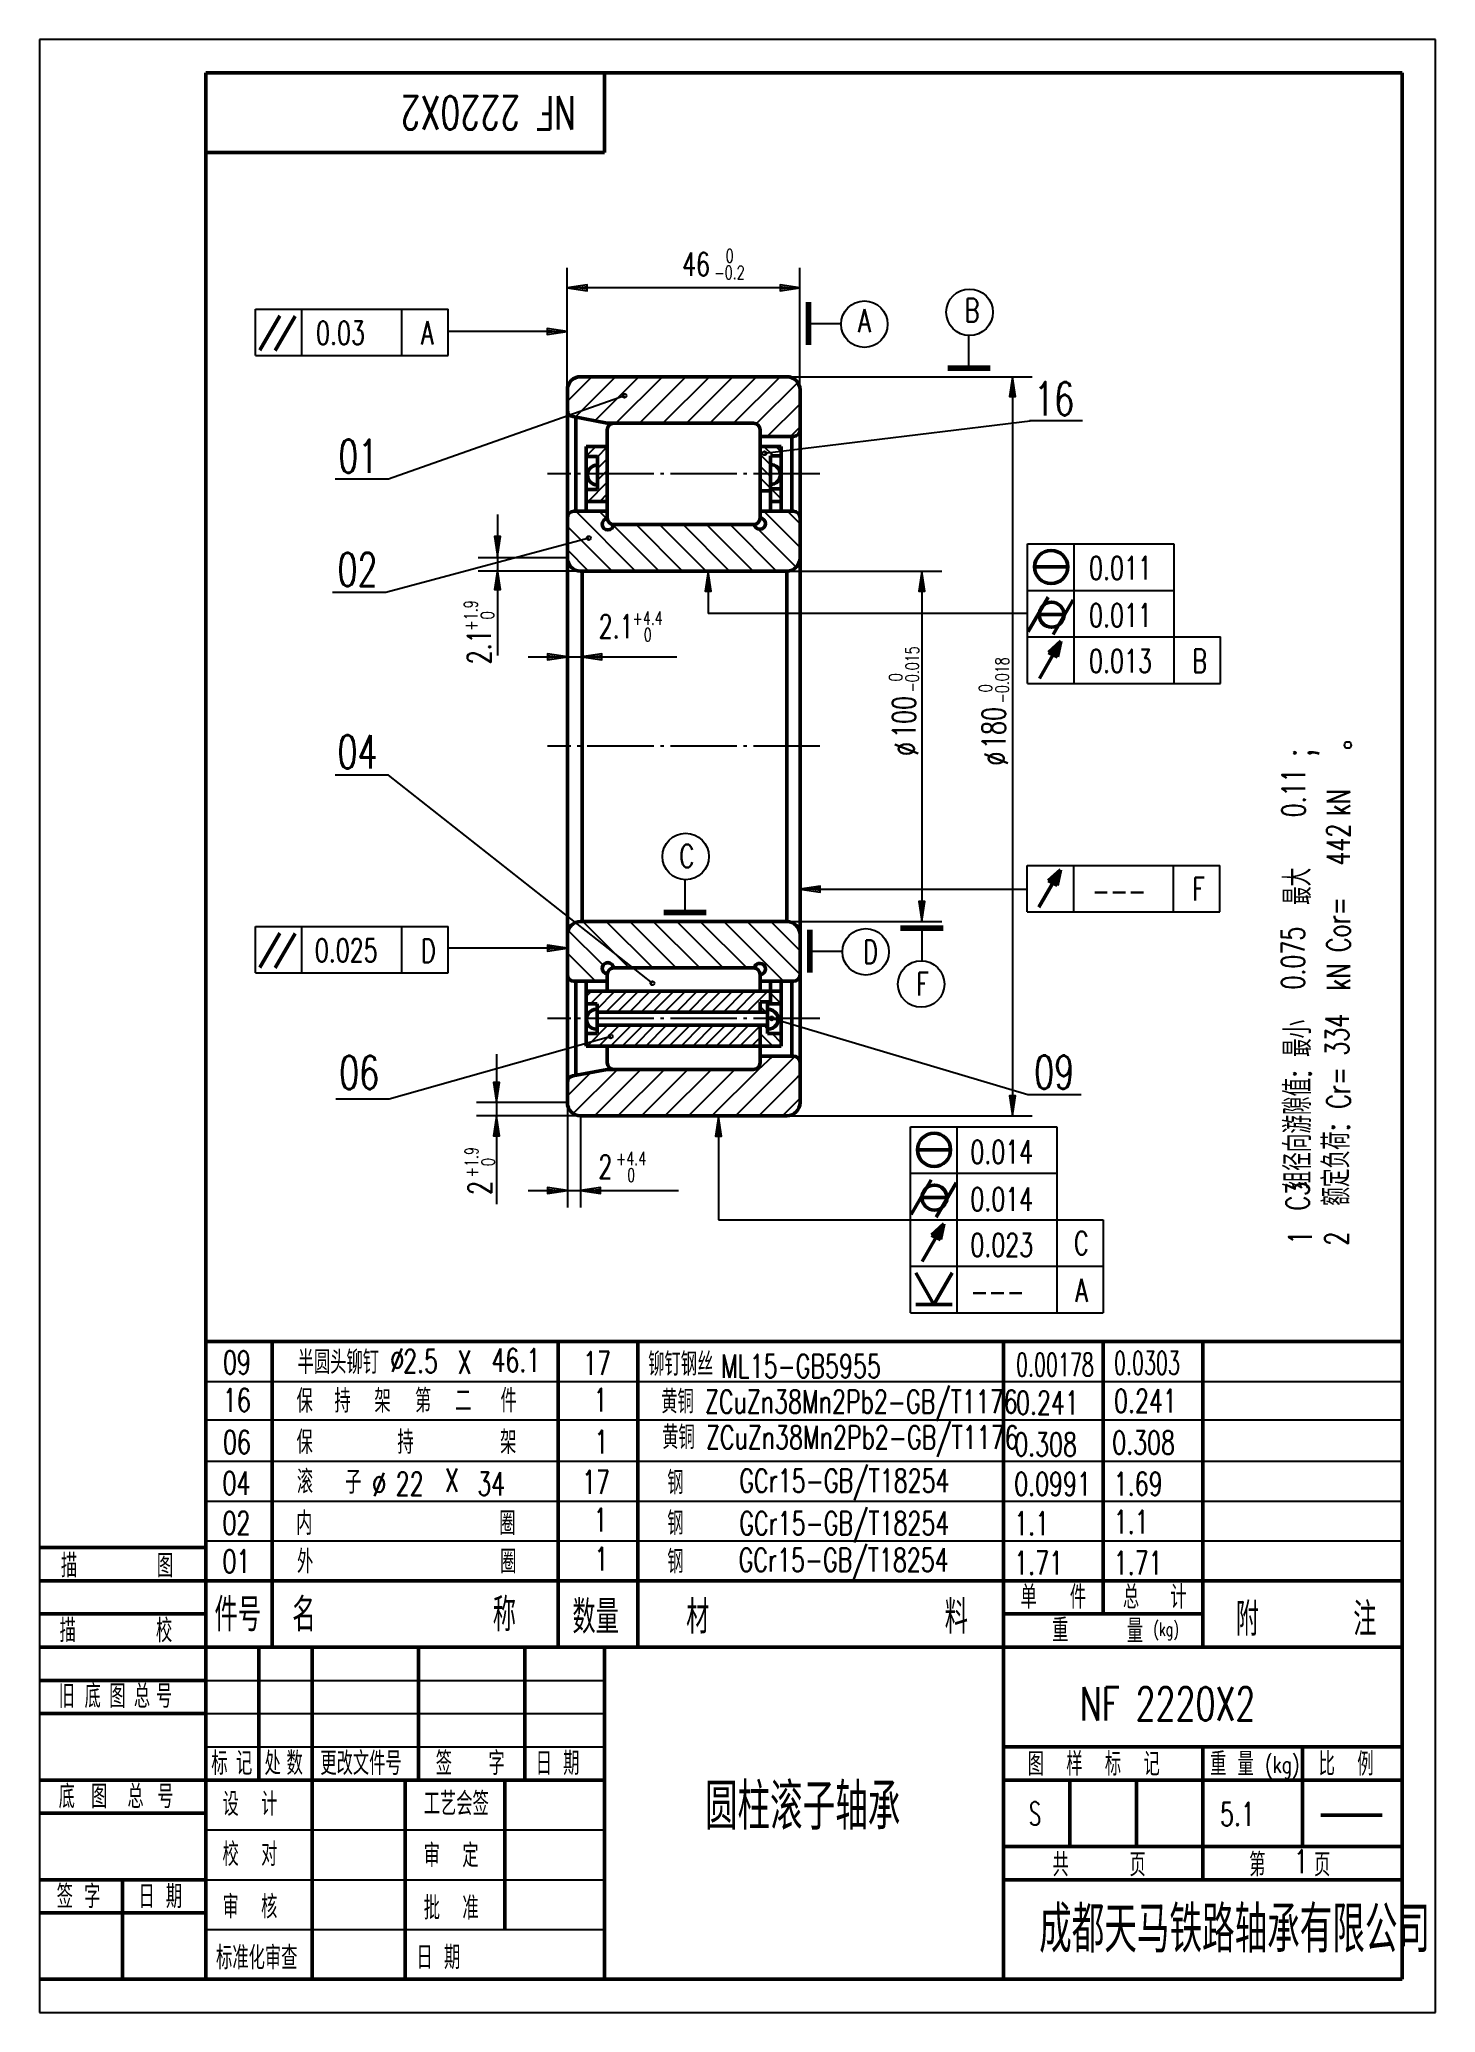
# Model space of a CAD drawing. Extents: x 0 to 210, y 0 to 297.
import ezdxf
from ezdxf.enums import TextEntityAlignment as Align

# ---------------------------------------------------------------- set-up
doc = ezdxf.new("R2010")
doc.units = 0
doc.header["$MEASUREMENT"] = 0
doc.linetypes.add('CENTER', pattern=[12.5, 10, -1, 0.5, -1])
doc.layers.get('0').update_dxf_attribs({"color": 6, "linetype": 'CONTINUOUS'})
doc.layers.get('DEFPOINTS').update_dxf_attribs({"linetype": 'CONTINUOUS'})
doc.layers.add('1', color=2, linetype='CONTINUOUS', lineweight=50)
for name, color, linetype in [('2', 6, 'CONTINUOUS'), ('3', 7, 'CENTER'), ('90', 7, 'CONTINUOUS')]:
    doc.layers.add(name, color=color, linetype=linetype)
doc.styles.add('HZ', font='simplex.shx', dxfattribs={"width": 0.7, "bigfont": 'hztxt.shx'})
doc.styles.get("Standard").update_dxf_attribs({"font": 'simplex.shx', "bigfont": 'hztxt.shx'})
doc.dimstyles.get("Standard").update_dxf_attribs({"dimtxt": 0.18, "dimasz": 0.18, "dimexe": 0.18, "dimexo": 0.0625, "dimgap": 0.09, "dimtad": 0, "dimtih": 1, "dimtoh": 1, "dimdec": 4, "dimzin": 0, "dimdsep": 46, "dimtxsty": 'Standard', "dimcen": 0.09, "dimadec": 0, "dimazin": 0, "dimtfac": 1, "dimtdec": 4, "dimtofl": 0, "dimtmove": 0, "dimatfit": 3, "dimfxl": 0, "dimtolj": 1, "dimtzin": 0, "dimarcsym": 0})

# ---------------------------------------------------------------- blocks, each defined once
blk = doc.blocks.new('BLK', base_point=(1, 0))
for points in [[(0, 0), (1, 0), (0, 0.15), (0, -0.15), (1, 0)], [(0, 0.07), (0.5, 0), (0, -0.07)]]:
    blk.add_lwpolyline(points)
blk = doc.blocks.new('*D6')
at = {"color": 0, "linetype": 'ByBlock'}
for p, q in [((112.4, 246.24), (149.35, 246.24)), ((146.35, 243.24), (146.35, 137.97)), ((112.4, 134.97), (149.35, 134.97))]:
    blk.add_line(p, q, dxfattribs=at)
at = {"layer": 'DEFPOINTS', "color": 0, "linetype": 'ByBlock'}
for p in [(112.4, 246.24), (112.4, 134.97), (146.35, 134.97)]:
    blk.add_point(p, dxfattribs=at)
at = {"color": 0, "linetype": 'ByBlock', "xscale": 3, "yscale": 3, "zscale": 3}
for p, rotation in [((146.35, 246.24), 90), ((146.35, 134.97), 270)]:
    blk.add_blockref('BLK', p, dxfattribs=dict(at, rotation=rotation))
blk = doc.blocks.new('*D5')
at = {"color": 0, "linetype": 'ByBlock'}
for p, q in [((112.4, 214.97), (135.72, 214.97)), ((132.72, 211.97), (132.72, 165.24)), ((112.4, 162.24), (135.72, 162.24))]:
    blk.add_line(p, q, dxfattribs=at)
at = {"layer": 'DEFPOINTS', "color": 0, "linetype": 'ByBlock'}
for p in [(112.4, 214.97), (112.4, 162.24), (132.72, 162.24)]:
    blk.add_point(p, dxfattribs=at)
at = {"color": 0, "linetype": 'ByBlock', "xscale": 3, "yscale": 3, "zscale": 3}
for p, rotation in [((132.72, 214.97), 90), ((132.72, 162.24), 270)]:
    blk.add_blockref('BLK', p, dxfattribs=dict(at, rotation=rotation))
blk = doc.blocks.new('*X4')
at = {"color": 0}
for p, q in [((84.78, 155.64), (79.52, 160.9)), ((88.72, 155.24), (81.72, 162.24)), ((92.25, 155.24), (85.25, 162.24)), ((95.79, 155.24), (88.79, 162.24)), ((99.32, 155.24), (92.32, 162.24)), ((102.86, 155.24), (95.86, 162.24)), ((106.39, 155.24), (99.39, 162.24)), ((111.93, 153.24), (102.93, 162.24)), ((114.43, 154.27), (106.46, 162.24)), ((114.43, 157.8), (110, 162.24)), ((83.64, 153.24), (79.43, 157.45)), ((80.04, 153.31), (79.43, 153.92))]:
    blk.add_line(p, q, dxfattribs=at)
blk = doc.blocks.new('*X3')
at = {"color": 0}
for p, q in [((80.28, 133.32), (86.94, 139.97)), ((83.48, 132.97), (90.48, 139.97)), ((87.01, 132.97), (94.01, 139.97)), ((90.55, 132.97), (97.55, 139.97)), ((94.08, 132.97), (101.08, 139.97)), ((97.62, 132.97), (104.62, 139.97)), ((101.15, 132.97), (108.15, 139.97)), ((79.43, 136), (82.94, 139.51)), ((104.69, 132.97), (111.16, 139.44)), ((108.23, 132.97), (114.03, 138.78)), ((111.76, 132.97), (114.43, 135.65))]:
    blk.add_line(p, q, dxfattribs=at)
blk = doc.blocks.new('*D2')
at = {"color": 0, "linetype": 'ByBlock'}
for p, q in [((-152.5, 134.63), (-152.5, 153.01)), ((-117.5, 134.63), (-117.5, 153.01)), ((-120.5, 150.01), (-149.5, 150.01))]:
    blk.add_line(p, q, dxfattribs=at)
at = {"layer": 'DEFPOINTS', "color": 0, "linetype": 'ByBlock'}
for p in [(-152.5, 150.01), (-152.5, 134.63), (-117.5, 134.63)]:
    blk.add_point(p, dxfattribs=at)
at = {"color": 0, "linetype": 'ByBlock', "xscale": 3, "yscale": 3, "zscale": 3, "rotation": 180}
blk.add_blockref('BLK', (-152.5, 150.01), dxfattribs=at)
at = {"color": 0, "linetype": 'ByBlock', "xscale": 3, "yscale": 3, "zscale": 3}
blk.add_blockref('BLK', (-117.5, 150.01), dxfattribs=at)
blk = doc.blocks.new('ZL', base_point=(176.19, 35.82))
at = {"layer": '2', "style": 'HZ', "width": 0.7}
blk.add_text('重 量', height=3.5, dxfattribs=at).set_placement((176.34, 35.82))

msp = doc.modelspace()

# ---------------------------------------------------------------- linework, layer by layer
msp.add_line((109.05551, 234.70353), (149.45061, 239.66526))
at = {"layer": '1'}
for p, q in [((25, 292), (25, 5)), ((205, 292), (25, 292)), ((85, 280), (85, 292)), ((205, 5), (205, 292)), ((25, 280), (85, 280)), ((115.50856, 251.0402), (115.50856, 257.4402)), ((115.80856, 251.0402), (115.80856, 257.4402)), ((33.13615, 250.21145), (36.13615, 255.4076)), ((35.44561, 250.17109), (38.44561, 255.36725)), ((143.01981, 247.66136), (136.61981, 247.66136)), ((143.01981, 247.36136), (136.61981, 247.36136)), ((85.40409, 239.23661), (80.21765, 240.22087)), ((82.2306, 235.73661), (82.2306, 225.97443)), ((111.57758, 235.73661), (111.57758, 225.97443)), ((83.93545, 234.23521), (83.93545, 229.27166)), ((109.95359, 234.31346), (109.95359, 229.34991)), ((108.40409, 229.04894), (109.97519, 229.04894)), ((109.97519, 229.04894), (109.97519, 225.97443)), ((149.63922, 217.59371), (154.63922, 217.59371)), ((149.79041, 217.59371), (149.79041, 217.59371)), ((148.72693, 207.85806), (151.72693, 213.05421)), ((152.50754, 207.44239), (155.50754, 212.63854)), ((150.43592, 210.42702), (154.17385, 210.42702)), ((150.40589, 200.79399), (153.65589, 206.42316)), ((153.65589, 206.42316), (151.77045, 204.7234)), ((153.04797, 205.40498), (152.1923, 204.56499)), ((153.07799, 205.44072), (152.82279, 204.26117)), ((153.65589, 206.42316), (153.15305, 204.06458)), ((151.77045, 204.7234), (153.15305, 204.06458)), ((150.34585, 166.40153), (153.59585, 172.03069)), ((153.59585, 172.03069), (151.7104, 170.33093)), ((151.7104, 170.33093), (153.093, 169.67211)), ((152.98792, 171.01251), (152.13225, 170.17252)), ((153.01795, 171.04825), (152.76275, 169.8687)), ((153.59585, 172.03069), (153.093, 169.67211)), ((100.31127, 165.73644), (93.91127, 165.73644)), ((100.31127, 165.43644), (93.91127, 165.43644)), ((129.51918, 163.38616), (135.91918, 163.38616)), ((33.13615, 157.2914), (36.13615, 162.48755)), ((35.44561, 157.25104), (38.44561, 162.44719)), ((115.71087, 156.55313), (115.71087, 162.95313)), ((116.01087, 156.55313), (116.01087, 162.95313)), ((129.51918, 163.08616), (135.91918, 163.08616)), ((82.2306, 145.47443), (82.2306, 155.23661)), ((109.97519, 152.1621), (109.97519, 155.23661)), ((111.57758, 145.47443), (111.57758, 155.23661)), ((83.86809, 147.34912), (83.86809, 151.8437)), ((108.40409, 152.1621), (109.97519, 152.1621)), ((109.52473, 147.34902), (109.52477, 151.8436)), ((109.52476, 150.60552), (83.86809, 150.60552)), ((109.52474, 148.60552), (83.86809, 148.60552)), ((85.40409, 141.97443), (80.21765, 140.99017)), ((132.02761, 129.86858), (137.02761, 129.86858)), ((132.1788, 129.86858), (132.1788, 129.86858)), ((131.11533, 120.13293), (134.11533, 125.32908)), ((134.89594, 119.71726), (137.89594, 124.91342)), ((132.82431, 122.70189), (136.56225, 122.70189)), ((132.79429, 113.06887), (136.04429, 118.69803)), ((136.04429, 118.69803), (134.15884, 116.99827)), ((134.15884, 116.99827), (135.54145, 116.33945)), ((135.43636, 117.67985), (134.58069, 116.83987)), ((135.46639, 117.7156), (135.21119, 116.53604)), ((136.04429, 118.69803), (135.54145, 116.33945)), ((132.79429, 113.06887), (132.79429, 113.06887)), ((134.55351, 106.56928), (131.80351, 111.33242)), ((134.55351, 106.56928), (137.30351, 111.33242)), ((131.80351, 106.56928), (137.30351, 106.56928)), ((25, 101), (205, 101)), ((35, 101), (35, 55)), ((78, 101), (78, 55)), ((90, 101), (90, 55)), ((145, 101), (145, 5)), ((160, 101), (160, 60)), ((175, 101), (175, 55)), ((0, 70), (25, 70)), ((0, 65), (25, 65)), ((25, 65), (205, 65)), ((0, 60), (25, 60)), ((145, 60), (175, 60)), ((0, 55), (25, 55)), ((25, 55), (205, 55)), ((33, 55), (33, 35)), ((41, 55), (41, 5)), ((57, 55), (57, 35)), ((73, 55), (73, 35)), ((85, 55), (85, 5)), ((0, 50), (25, 50)), ((0, 45), (25, 45)), ((145, 40), (205, 40)), ((175, 40), (175, 20)), ((190, 40), (190, 25)), ((0, 35), (25, 35)), ((25, 35), (85, 35)), ((55, 35), (55, 5)), ((70, 35), (70, 12.5)), ((145, 35), (205, 35)), ((155, 35), (155, 25)), ((165, 35), (165, 25)), ((0, 30), (25, 30)), ((192.75137, 29.70332), (201.9536, 29.70332)), ((145, 25), (205, 25)), ((0, 20), (25, 20)), ((12.5, 20), (12.5, 5)), ((145, 20), (205, 20)), ((0, 15), (25, 15)), ((0, 5), (205, 5))]:
    msp.add_line(p, q, dxfattribs=at)
at = {"layer": '1', "color": 2}
for p, q in [((79.40415, 244.23661), (79.40415, 136.97443)), ((112.40409, 246.23661), (81.40409, 246.23661)), ((114.40415, 244.23661), (114.40415, 136.97443)), ((80.65749, 225.97443), (80.65749, 240.1374)), ((85.40409, 239.23661), (107.40409, 239.23661)), ((85.40409, 238.23661), (85.40409, 224.97443)), ((108.40409, 224.97443), (108.40409, 238.23661)), ((82.2306, 235.73661), (85.40409, 235.73661)), ((113.40409, 237.23661), (108.40409, 237.23661)), ((108.40409, 235.73661), (111.57758, 235.73661)), ((113.15069, 237.23661), (113.15069, 225.97443)), ((82.28441, 234.23521), (83.93545, 234.23521)), ((109.95359, 234.31346), (111.57758, 234.31346)), ((82.28441, 229.27166), (83.93545, 229.27166)), ((109.95359, 229.34991), (111.57758, 229.34991)), ((80.40409, 225.97443), (85.40409, 225.97443)), ((82.2306, 227.47443), (85.40409, 227.47443)), ((113.40409, 225.97443), (108.40409, 225.97443)), ((109.97519, 227.47443), (111.57758, 227.47443)), ((86.40409, 223.97443), (107.40409, 223.97443)), ((112.40409, 216.97443), (81.40409, 216.97443)), ((81.64494, 216.97443), (81.64494, 164.23661)), ((112.40415, 216.97443), (112.40415, 164.23661)), ((112.40409, 164.23661), (81.40409, 164.23661)), ((80.40409, 155.23661), (85.40409, 155.23661)), ((80.65749, 155.23661), (80.65749, 141.07364)), ((85.40409, 153.73661), (85.40409, 156.34685)), ((86.40409, 157.23661), (107.40409, 157.23661)), ((108.40409, 156.23661), (108.40409, 153.73661)), ((113.40409, 155.23661), (108.40409, 155.23661)), ((113.15069, 143.97443), (113.15069, 155.23661)), ((82.2306, 153.73661), (111.57758, 153.73661)), ((82.2306, 151.8437), (83.86809, 151.8437)), ((108.40409, 152.1621), (108.40409, 150.60552)), ((111.57758, 151.84358), (109.52477, 151.8436)), ((108.40409, 148.60552), (108.40409, 142.97443)), ((82.2306, 147.34912), (83.86809, 147.34912)), ((111.57758, 147.349), (109.52473, 147.34902)), ((82.2306, 145.47443), (111.57758, 145.47443)), ((85.40409, 142.97443), (85.40409, 145.47443)), ((113.40409, 143.97443), (108.40409, 143.97443)), ((85.40409, 141.97443), (107.40409, 141.97443)), ((112.40409, 134.97443), (81.40409, 134.97443))]:
    msp.add_line(p, q, dxfattribs=at)
at = {"layer": '1'}
for centre, radius in [((152.17729, 217.59371), 2.5), ((152.24484, 210.40021), 1.87837), ((134.56568, 129.86858), 2.5), ((134.63323, 122.67509), 1.87837)]:
    msp.add_circle(centre, radius, dxfattribs=at)
at = {"layer": '1', "color": 2}
for centre, radius, start, end in [((81.40409, 244.23661), 2, 90, 180), ((112.40409, 244.23661), 2, 0, 90), ((86.40409, 238.23661), 1, 90, 180), ((107.40409, 238.23661), 1, 0, 90), ((113.40409, 238.23661), 1, 270, 360), ((80.40409, 224.97443), 1, 90, 180), ((113.40409, 224.97443), 1, 0, 90), ((86.40409, 224.97443), 1, 180, 270), ((107.40409, 224.97443), 1, 270, 0), ((81.40409, 218.97443), 2, 180, 270), ((112.40409, 218.97443), 2, 270, 0), ((81.40409, 162.23661), 2, 90, 180), ((112.40409, 162.23661), 2, 0, 90), ((80.40409, 156.23661), 1, 180, 270), ((86.40409, 156.23661), 1, 90, 180), ((107.40409, 156.23661), 1, 0, 90), ((113.40409, 156.23661), 1, 270, 0), ((86.40409, 142.97443), 1, 180, 270), ((107.40409, 142.97443), 1, 270, 0), ((113.40409, 142.97443), 1, 360, 90), ((81.40409, 136.97443), 2, 180, 270), ((112.40409, 136.97443), 2, 270, 0)]:
    msp.add_arc(centre, radius, start, end, dxfattribs=at)
at = {"layer": '1'}
for centre, radius, start, end in [((80.40409, 241.20333), 1, 180, 259.2544537), ((83.93545, 231.43626), 1.5, 90, 270), ((109.95359, 231.51451), 1.5, 270, 90), ((85.50106, 224.02178), 0.84797, 96.1570829, 356.9060508), ((108.35832, 224.12769), 0.84797, 186.1570829, 86.9060508), ((85.50106, 157.18926), 0.84797, 3.0939492, 263.8429171), ((108.35832, 157.08335), 0.84797, 273.0939492, 173.8429171), ((83.7861, 149.51451), 1.5, 86.8666518, 273.1333482), ((109.60674, 149.5144), 1.5, 266.8661957, 93.1328922), ((80.40409, 140.0077), 1, 100.7455463, 180)]:
    msp.add_arc(centre, radius, start, end, dxfattribs=at)
at = {"layer": '2'}
for p, q in [((0, 297), (0, 0)), ((210, 297), (0, 297)), ((210, 0), (210, 297)), ((32.48829, 249.42047), (32.48829, 256.42047)), ((32.48829, 256.42047), (61.48829, 256.42047)), ((39.48829, 249.42047), (39.48829, 256.42047)), ((54.48829, 249.42047), (54.48829, 256.42047)), ((61.48829, 249.42047), (61.48829, 256.42047)), ((76.47241, 253.04849), (61.48829, 253.04849)), ((115.50856, 254.2402), (120.50856, 254.2402)), ((139.81981, 247.36136), (139.81981, 252.36136)), ((32.48829, 249.42047), (61.48829, 249.42047)), ((79.40409, 242.53121), (83.10949, 246.23661)), ((80.56362, 240.15521), (86.64502, 246.23661)), ((83.53522, 239.59128), (90.18056, 246.23661)), ((86.71609, 239.23661), (93.71609, 246.23661)), ((90.25162, 239.23661), (97.25162, 246.23661)), ((93.78716, 239.23661), (100.78716, 246.23661)), ((97.32269, 239.23661), (104.32269, 246.23661)), ((100.85822, 239.23661), (107.85822, 246.23661)), ((104.39376, 239.23661), (111.39376, 246.23661)), ((107.92929, 239.23661), (114.05631, 245.36363)), ((87.9841, 243.37972), (52.48122, 230.79781)), ((109.46483, 237.23661), (114.40409, 242.17588)), ((112.95437, 237.23661), (114.40415, 238.68638)), ((148.91695, 239.66526), (156.91695, 239.66526)), ((82.2306, 234.25856), (83.70865, 235.73661)), ((83.93545, 234.19565), (85.40409, 235.66428)), ((110.4011, 234.31346), (108.97795, 235.73661)), ((111.57758, 234.90474), (110.74571, 235.73661)), ((83.93545, 232.42788), (85.40409, 233.89652)), ((83.93545, 230.66011), (85.40409, 232.12875)), ((109.95359, 232.9932), (108.40409, 234.5427)), ((109.95359, 231.22543), (108.40409, 232.77493)), ((52.48122, 230.79781), (44.48122, 230.79781)), ((82.2306, 228.95526), (82.54701, 229.27166)), ((82.51754, 227.47443), (85.40409, 230.36098)), ((111.57758, 227.83367), (108.40409, 231.00716)), ((89.67671, 216.97443), (80.67671, 225.97443)), ((85.33362, 224.85306), (84.21225, 225.97443)), ((84.2853, 227.47443), (85.40409, 228.59322)), ((114.40409, 220.53132), (108.96098, 225.97443)), ((114.40409, 224.06685), (112.49652, 225.97443)), ((86.14118, 216.97443), (79.40409, 223.71151)), ((93.21225, 216.97443), (86.33234, 223.85433)), ((96.74778, 216.97443), (89.74778, 223.97443)), ((100.28331, 216.97443), (93.28331, 223.97443)), ((103.81885, 216.97443), (96.81885, 223.97443)), ((107.35438, 216.97443), (100.35438, 223.97443)), ((110.88992, 216.97443), (103.88992, 223.97443)), ((113.82894, 217.57093), (107.56108, 223.83879)), ((82.62489, 221.95449), (52.09091, 213.75122)), ((82.60564, 216.97443), (79.40409, 220.17598)), ((148.6345, 221.06124), (170.6345, 221.06124)), ((148.6345, 200.06124), (148.6345, 221.06124)), ((155.6345, 200.06124), (155.6345, 221.06124)), ((170.6345, 221.06124), (170.6345, 200.06124)), ((100.60901, 214.16478), (100.60901, 210.60574)), ((148.6345, 214.06124), (170.6345, 214.06124)), ((52.09091, 213.75122), (44.09091, 213.75122)), ((148.6345, 210.60574), (100.60901, 210.60574)), ((148.6345, 207.06124), (177.6345, 207.06124)), ((177.6345, 200.06124), (177.6345, 207.06124)), ((148.6345, 200.06124), (177.6345, 200.06124)), ((52.48122, 186.26069), (44.48122, 186.26069)), ((92.20241, 154.94638), (52.48122, 186.26069)), ((148.57446, 165.66877), (148.57446, 172.66877)), ((148.57446, 172.66877), (177.57446, 172.66877)), ((155.57446, 165.66877), (155.57446, 172.66877)), ((170.57446, 165.66877), (170.57446, 172.66877)), ((177.57446, 165.66877), (177.57446, 172.66877)), ((97.11127, 165.43644), (97.11127, 170.43644)), ((117.43638, 169.11807), (148.57446, 169.11807)), ((32.48829, 163.50042), (61.48829, 163.50042)), ((32.48829, 156.50042), (32.48829, 163.50042)), ((39.48829, 156.50042), (39.48829, 163.50042)), ((54.48829, 156.50042), (54.48829, 163.50042)), ((61.48829, 156.50042), (61.48829, 163.50042)), ((132.71918, 163.38616), (132.71918, 158.38616)), ((148.57446, 165.66877), (177.57446, 165.66877)), ((76.54747, 160.23567), (61.48829, 160.23567)), ((115.71087, 159.75313), (120.71087, 159.75313)), ((32.48829, 156.50042), (61.48829, 156.50042)), ((82.2306, 152.94128), (83.02593, 153.73661)), ((82.90079, 151.8437), (84.7937, 153.73661)), ((83.86809, 151.04324), (86.56146, 153.73661)), ((85.19814, 150.60552), (88.32923, 153.73661)), ((86.96591, 150.60552), (90.097, 153.73661)), ((88.73367, 150.60552), (91.86477, 153.73661)), ((90.50144, 150.60552), (93.63253, 153.73661)), ((92.26921, 150.60552), (95.4003, 153.73661)), ((94.03697, 150.60552), (97.16807, 153.73661)), ((95.80474, 150.60552), (98.93583, 153.73661)), ((97.57251, 150.60552), (100.7036, 153.73661)), ((99.34028, 150.60552), (102.47137, 153.73661)), ((101.10804, 150.60552), (104.23913, 153.73661)), ((102.87581, 150.60552), (106.0069, 153.73661)), ((104.64358, 150.60552), (107.77467, 153.73661)), ((106.41134, 150.60552), (109.54244, 153.73661)), ((109.78591, 151.8436), (109.46741, 152.1621)), ((111.57758, 151.81969), (109.97519, 153.42209)), ((82.37035, 145.47443), (85.50144, 148.60552)), ((84.13812, 145.47443), (87.26921, 148.60552)), ((85.90588, 145.47443), (89.03697, 148.60552)), ((87.67365, 145.47443), (90.80474, 148.60552)), ((89.44142, 145.47443), (92.57251, 148.60552)), ((91.20918, 145.47443), (94.34028, 148.60552)), ((92.97695, 145.47443), (96.10804, 148.60552)), ((94.74472, 145.47443), (97.87581, 148.60552)), ((96.51248, 145.47443), (99.64358, 148.60552)), ((98.28025, 145.47443), (101.41134, 148.60552)), ((100.04802, 145.47443), (103.17911, 148.60552)), ((101.81579, 145.47443), (104.94688, 148.60552)), ((103.58355, 145.47443), (106.71464, 148.60552)), ((105.35132, 145.47443), (108.40409, 148.5272)), ((109.25622, 150.60552), (108.40409, 151.45765)), ((109.52474, 148.0337), (108.95292, 148.60552)), ((110.45079, 149.60021), (110.11551, 149.70498)), ((110.45079, 149.60021), (148.67676, 138.18533)), ((85.92748, 146.92476), (52.60131, 137.50453)), ((82.2306, 147.10245), (82.47728, 147.34912)), ((107.11909, 145.47443), (108.40409, 146.75943)), ((110.31625, 145.47443), (108.40409, 147.38658)), ((111.57758, 145.98086), (110.20943, 147.34902)), ((108.15462, 141.97443), (110.29916, 143.97443)), ((111.15995, 141.44422), (113.6597, 143.94121)), ((114.02738, 140.77611), (114.40415, 141.16166)), ((52.60131, 137.50453), (44.60131, 137.50453)), ((148.67676, 138.18533), (156.67676, 138.18533)), ((102.15523, 135.00369), (102.15523, 119.33611)), ((102.15523, 135.00369), (102.15523, 135.00369)), ((131.0229, 133.33611), (153.0229, 133.33611)), ((131.0229, 105.33611), (131.0229, 133.33611)), ((138.0229, 105.33611), (138.0229, 133.33611)), ((153.0229, 133.33611), (153.0229, 105.33611)), ((131.0229, 126.33611), (153.0229, 126.33611)), ((102.15523, 119.33611), (160.0229, 119.33611)), ((160.0229, 119.33611), (160.0229, 105.33611)), ((131.0229, 112.33611), (160.0229, 112.33611)), ((131.0229, 105.33611), (160.0229, 105.33611)), ((25, 95), (205, 95)), ((25.07632, 89.2122), (205.07632, 89.2122)), ((25, 83), (205, 83)), ((25, 77), (205, 77)), ((25, 71), (205, 71)), ((25, 50), (85, 50)), ((25, 45), (85, 45)), ((25, 40), (85, 40)), ((25, 27.5), (85, 27.5)), ((25, 20), (85, 20)), ((25, 12.5), (85, 12.5)), ((0, 0), (210, 0))]:
    msp.add_line(p, q, dxfattribs=at)
at = {"layer": '2', "linetype": 'ByBlock'}
for p, q in [((68.87409, 225.47528), (68.87409, 204.27904)), ((79.40415, 218.97443), (65.97681, 218.97443)), ((81.64494, 216.97443), (65.97681, 216.97443)), ((73.52774, 204.06894), (95.85027, 204.06894)), ((68.73809, 144.27928), (68.73809, 121.68903)), ((79.40415, 136.97443), (65.73809, 136.97443)), ((79.40415, 136.97443), (79.40415, 121.18861)), ((81.40409, 134.97443), (65.73809, 134.97443)), ((81.40409, 134.97443), (81.40409, 121.18861)), ((73.52774, 123.72213), (96.1355, 123.72213))]:
    msp.add_line(p, q, dxfattribs=at)
at = {"layer": '2'}
for centre, radius in [((139.90988, 255.93577), 3.5), ((124.08297, 254.15013), 3.5), ((87.9841, 243.37972), 0.3), ((109.05551, 234.70353), 0.3), ((82.62489, 221.95449), 0.3), ((196.81665, 190.79758), 0.5), ((97.20134, 174.01084), 3.5), ((124.28528, 159.66306), 3.5), ((132.62911, 154.81175), 3.5), ((92.20241, 154.94638), 0.3), ((110.15277, 149.63466), 0.3), ((85.92748, 146.92476), 0.3)]:
    msp.add_circle(centre, radius, dxfattribs=at)
at = {"layer": '3'}
for p, q in [((117.40409, 231.60552), (76.40409, 231.60552)), ((117.40415, 190.60552), (76.40415, 190.60552)), ((117.40409, 149.60552), (76.40409, 149.60552))]:
    msp.add_line(p, q, dxfattribs=at)

# ---------------------------------------------------------------- block references
at = {"layer": '2', "xscale": 3, "yscale": 3, "zscale": 3}
for p in [(79.35438, 253.04849), (79.39735, 160.23567)]:
    msp.add_blockref('BLK', p, dxfattribs=at)
at = {"layer": '2', "linetype": 'ByBlock', "xscale": 3, "yscale": 3, "zscale": 3}
for p, rotation in [((68.87409, 219.18889), 270), ((68.87409, 217.18889), 90), ((81.60564, 204.06894), 180), ((68.73809, 136.97443), 270), ((68.73809, 134.97443), 90), ((81.40409, 123.72213), 180)]:
    msp.add_blockref('BLK', p, dxfattribs=dict(at, rotation=rotation))
at = {"layer": '2', "xscale": 3, "yscale": 3, "zscale": 3}
for p, rotation in [((100.60901, 216.93244), 90), ((114.43487, 169.11807), 180), ((102.15523, 134.89646), 90)]:
    msp.add_blockref('BLK', p, dxfattribs=dict(at, rotation=rotation))
at = {"layer": '2', "linetype": 'ByBlock', "xscale": 3, "yscale": 3, "zscale": 3}
for p in [(79.40409, 204.06894), (79.40415, 123.72213)]:
    msp.add_blockref('BLK', p, dxfattribs=at)
at = {"layer": '2'}
for name, p in [('*X4', (0, 2)), ('*X3', (0, 2)), ('ZL', (175.93817, 35.65471))]:
    msp.add_blockref(name, p, dxfattribs=at)

# ---------------------------------------------------------------- texts
at = {"layer": '2', "style": 'HZ', "width": 0.7}
msp.add_text('A', height=3.5, dxfattribs=at).set_placement((124.10246, 252.92339), align=Align.CENTER)
at = {"layer": '2', "style": 'HZ'}
for s, height, width, p in [('B', 3.5, 0.7, (139.18931, 254.4923)), ('A', 3.5, 0.7, (57.40786, 251.10044)), ('16', 5, 0.7, (149.65253, 240.41588)), ('01', 5, 0.7, (44.96031, 231.78077)), ('02', 5, 0.7, (44.84021, 214.71631)), ('B', 3.5, 0.7, (173.43398, 201.70547)), ('04', 5, 0.7, (44.84021, 187.26153)), ('C', 3.5, 0.7, (96.2706, 172.33504)), ('F', 3.5, 0.7, (173.41897, 167.36662)), ('D', 3.5, 0.7, (57.40786, 158.07316)), ('D', 3.5, 0.7, (123.92232, 157.91231)), ('F', 3.5, 0.7, (131.90854, 153.07399)), ('06', 5, 0.7, (45.09542, 138.98957)), ('09', 5, 0.7, (149.65253, 139.06106)), ('C', 3.5, 0.7, (155.61221, 114.07554)), ('A', 3.5, 0.7, (155.82237, 106.96247)), ('09', 3.5, 0.7, (27.59167, 96.11581)), ('半圆头铆钉', 3.5, 0.7, (38.8247, 96.13157)), ('%%c', 3.5, 0.7, (52.75679, 96.43474)), ('X', 3.5, 0.7, (62.91703, 96.16626)), ('铆钉钢丝', 3.5, 0.7, (91.56555, 95.84521)), ('ML15-GB5955', 3.5, 0.7, (102.52768, 95.55343)), ('16', 3.5, 0.7, (27.59167, 90.4325)), ('保', 3.5, 0.7, (38.67037, 90.3074)), ('持', 3.5, 0.7, (44.35984, 90.3074)), ('架', 3.5, 0.7, (50.37956, 90.3074)), ('第', 3.5, 0.7, (56.48936, 90.34314)), ('二', 3.5, 0.7, (62.5241, 90.34314)), ('件', 3.5, 0.7, (69.35447, 90.34314)), ('1', 3.5, 0.7, (83.34356, 90.45203)), ('06', 3.5, 0.7, (27.59167, 84.1058)), ('保', 3.5, 0.7, (38.67037, 84.0952)), ('持', 3.5, 0.7, (53.83228, 84.0952)), ('架', 3.5, 0.7, (69.29442, 84.0952)), ('1', 3.5, 0.7, (83.48356, 84.16029)), ('04', 3.5, 0.7, (27.53162, 77.93995)), ('滚', 3.5, 0.7, (38.7154, 78.13654)), ('子', 3.5, 0.7, (45.96881, 78.09486)), ('%%c', 3.5, 0.7, (50.04826, 77.72961)), ('X', 3.5, 0.7, (61.01872, 78.37293)), ('钢', 3.5, 0.7, (94.43917, 78.01144)), ('02', 3.5, 0.7, (27.53162, 71.93495)), ('内', 3.5, 0.7, (38.59531, 71.8992)), ('圈', 3.5, 0.7, (69.15931, 71.8992)), ('1', 3.5, 0.7, (83.34356, 72.4157)), ('钢', 3.5, 0.7, (94.43917, 71.8992)), ('描', 3.5, 0.7, (3.22753, 65.50101)), ('图', 3.5, 0.7, (17.66888, 65.50101)), ('01', 3.5, 0.7, (27.53162, 66.16228)), ('外', 3.5, 0.7, (38.74543, 66.12653)), ('圈', 3.5, 0.7, (69.27941, 66.12653)), ('1', 3.5, 0.7, (83.48356, 66.54341)), ('钢', 3.5, 0.7, (94.43917, 66.12653)), ('件号', 5, 0.7, (26.33068, 57.38711)), ('名', 5, 0.7, (38.02486, 57.38711)), ('称', 5, 0.7, (68.18355, 57.38711)), ('数量', 5, 0.7, (80.16295, 57.04754)), ('材', 5, 0.7, (97.27639, 57.04754)), ('料', 5, 0.7, (136.17194, 57.04754)), ('单', 3.5, 0.7, (147.5809, 60.7828)), ('件', 3.5, 0.7, (154.99672, 60.7828)), ('总', 3.5, 0.7, (162.983, 60.7828)), ('计', 3.5, 0.7, (170.1136, 60.7828)), ('描', 3.5, 0.7, (3.03238, 55.74288)), ('校', 3.5, 0.7, (17.51876, 55.74288)), ('重', 3.5, 0.7, (152.32463, 55.7965)), ('量', 3.5, 0.7, (163.55344, 55.68926)), ('附', 5, 0.7, (179.94632, 56.70797)), ('注', 5, 0.7, (197.63021, 56.70797)), ('(kg)', 2, 0.7, (167.54658, 56.70797)), ('旧', 3.5, 0.7, (2.88226, 45.85964)), ('底', 3.5, 0.7, (6.78533, 45.85964)), ('图', 3.5, 0.7, (10.49324, 45.85964)), ('总', 3.5, 0.7, (14.20115, 45.85964)), ('号', 3.5, 0.7, (17.51876, 45.85964)), ('标', 3.5, 0.7, (25.8503, 35.76194)), ('记', 3.5, 0.7, (29.55821, 35.76194)), ('处', 3.5, 0.7, (33.85158, 35.76194)), ('数', 3.5, 0.7, (37.16919, 35.76194)), ('更改文件号', 3.5, 0.7, (42.24318, 35.76194)), ('签   字', 3.5, 0.7, (59.61182, 35.76194)), ('日 期', 3.5, 0.7, (74.63862, 35.76194)), ('图  样  标  记', 3.5, 0.7, (148.64674, 35.65471)), ('比  例', 3.5, 0.7, (192.42112, 35.65471)), ('底', 3.5, 0.7, (2.88226, 30.75777)), ('图', 3.5, 0.7, (7.7611, 30.75777)), ('总', 3.5, 0.7, (13.22539, 30.75777)), ('号', 3.5, 0.7, (17.71391, 30.75777)), ('设  计', 3.5, 0.7, (27.53162, 29.61396)), ('工艺会签', 3.5, 0.7, (57.79539, 29.68545)), ('圆柱滚子轴承', 7, 0.7, (100.09861, 27.50506)), ('S', 3.5, 0.6, (148.84189, 28.20207)), ('校  对', 3.5, 0.7, (27.53162, 22.05409)), ('审  定', 3.5, 0.7, (57.79539, 21.87537)), ('共     页', 3.5, 0.7, (152.38467, 20.49923)), ('第    页', 3.5, 0.7, (181.97291, 20.49923)), ('1', 3.5, 0.7, (188.71554, 21.00126)), ('签 字', 3.5, 0.7, (2.58203, 15.70952)), ('日 期', 3.5, 0.7, (14.87668, 15.70952)), ('审  核', 3.5, 0.7, (27.53162, 14.15465)), ('批  准', 3.5, 0.7, (57.79539, 13.97593)), ('标准化审查', 3.5, 0.7, (26.55586, 6.48755)), ('日 期', 3.5, 0.7, (56.71454, 6.54117))]:
    msp.add_text(s, height=height, dxfattribs=dict(at, width=width)).set_placement(p)
at = {"layer": '2', "style": 'HZ', "width": 0.7}
for s, height, p in [('%%C', 3.5, (132.15995, 189.15099)), ('%%C', 3.5, (145.66498, 187.70581)), ('  组径向游隙值: 最小        最大        ;', 4, (191.28689, 120.06307)), ('Cr=      kN Cor=      kN', 3.5, (197.16192, 136.03766)), ('额定负荷:', 4, (197.07185, 121.45408)), ('1', 3.5, (191.39505, 115.61961)), ('2', 3.5, (196.86481, 115.44782))]:
    msp.add_text(s, height=height, rotation=90, dxfattribs=at).set_placement(p)
at = {"layer": '2', "style": 'HZ', "width": 0.761019}
msp.add_text('(kg)', height=2.5, dxfattribs=at).set_placement((184.3748, 36.08364), (189.53885, 36.08364), align=Align.FIT)
at = {"layer": '90', "style": 'HZ', "width": 0.7}
for s, height, rotation, p in [('NF 2220X2', 5, 180, (80.70073, 288.44601)), ('+1.9', 2, 90, (65.87187, 208.01477)), ('0', 2, 90, (68.37187, 209.71477)), ('2.1', 3.5, 90, (67.87187, 202.93144)), ('-0.015', 2, 90, (132.29262, 198.69003)), ('-0.018', 2, 90, (145.80097, 197.0384)), ('0', 2, 90, (129.79262, 200.39003)), ('0', 2, 90, (143.30097, 198.7384)), ('100', 3.5, 90, (131.79262, 191.8567)), ('180', 3.5, 90, (145.30097, 190.20506)), ('0.11', 3.5, 90, (190.40353, 179.92132)), ('442', 3.5, 90, (197.12747, 172.64718)), ('0.075', 3.5, 90, (190.31696, 153.99511)), ('334', 3.5, 90, (196.94099, 144.02206)), ('+1.9', 2, 90, (65.9739, 125.7177)), ('0', 2, 90, (68.4739, 127.4177)), ('2', 3.5, 90, (67.9739, 123.08437)), ('C3', 3.5, 90, (191.01717, 120.72813))]:
    msp.add_text(s, height=height, rotation=rotation, dxfattribs=at).set_placement(p)
at = {"layer": '90', "style": 'HZ'}
for s, height, width, p in [('46', 3.5, 0.7, (96.66906, 261.41864)), ('0', 2, 0.7, (103.21906, 263.41864)), ('-0.2', 2, 0.7, (101.51906, 260.91864)), ('0.03', 3.5, 0.7, (41.60083, 251.08369)), ('0.011', 3.5, 0.7, (157.88909, 215.6908)), ('+4.4', 2, 0.7, (89.19577, 208.90283)), ('0.011', 3.5, 0.7, (157.88909, 208.57773)), ('2.1', 3.5, 0.7, (84.11243, 206.90283)), ('0', 2, 0.7, (90.89577, 206.40283)), ('0.013', 3.5, 0.7, (157.88909, 201.688)), ('---', 3.5, 0.7, (158.30934, 167.11859)), ('0.025', 3.5, 0.7, (41.42501, 158.1394)), ('0.014', 3.5, 0.7, (140.0228, 127.7931)), ('2', 3.5, 0.7, (84.0653, 125.56598)), ('+4.4', 2, 0.7, (86.69863, 127.56598)), ('0', 2, 0.7, (88.39863, 125.06598)), ('0.014', 3.5, 0.7, (140.0228, 120.68003)), ('0.023', 3.5, 0.7, (140.0228, 113.79031)), ('---', 3.5, 0.7, (140.0228, 106.79031)), ('2.5', 3.5, 0.7, (54.70968, 96.30217)), ('46.1', 3.5, 0.7, (67.99184, 96.44589)), ('0.00178', 3.5, 0.6, (146.89763, 95.77154)), ('0.0303', 3.5, 0.6, (161.64195, 96.04425)), ('黄铜 ZCuZn38Mn2Pb2-GB/T1176', 3.5, 0.7, (93.52487, 90.1979)), ('0.241', 3.5, 0.7, (146.89763, 90.04472)), ('0.241', 3.5, 0.7, (161.64195, 90.31743)), ('黄铜 ZCuZn38Mn2Pb2-GB/T1176', 3.5, 0.7, (93.67008, 84.83152)), ('0.308', 3.5, 0.7, (146.62458, 83.77248)), ('0.308', 3.5, 0.7, (161.36891, 84.04519)), ('22', 3.5, 0.7, (53.57776, 77.83982)), ('34', 3.5, 0.7, (65.85269, 77.83982)), ('GCr15-GB/T18254', 3.5, 0.7, (105.28652, 78.30485)), ('0.0991', 3.5, 0.7, (146.62458, 77.82252)), ('1.69', 3.5, 0.7, (161.5986, 77.8388)), ('GCr15-GB/T18254', 3.5, 0.7, (105.26308, 71.90666)), ('1.1', 3.5, 0.7, (146.62458, 71.87829)), ('1.1', 3.5, 0.7, (161.5986, 72.10188)), ('GCr15-GB/T18254', 3.5, 0.7, (105.16917, 66.3875)), ('1.71', 3.5, 0.7, (146.62458, 65.93406)), ('1.71', 3.5, 0.7, (161.5986, 65.93603)), ('NF 2220X2', 5, 0.7, (156.49388, 43.97231)), ('5.1', 3.5, 0.7, (177.58544, 28.11982)), ('成都天马铁路轴承有限公司', 7, 0.7, (150.37859, 9.02876))]:
    msp.add_text(s, height=height, dxfattribs=dict(at, width=width)).set_placement(p)
at = {"layer": '90', "style": 'HZ', "width": 0.7}
for p in [(83.86145, 95.99683), (83.72145, 78.10031)]:
    msp.add_text('17', height=3.5, dxfattribs=at).set_placement(p, align=Align.CENTER)

# ---------------------------------------------------------------- dimensions: what is measured, and where the dimension line sits
at = {"layer": '2'}
dim = msp.add_linear_dim(base=(79.40415, 259.62201), p1=(114.40415, 244.23661), p2=(79.40415, 244.23661), text=' ', dimstyle='Standard', dxfattribs=at)
dim.commit()
dim.dimension.update_dxf_attribs({"geometry": '*D2', "text_midpoint": (96.90415, 263.12201), "insert": (231.90033, 109.60991)})
dim = msp.add_linear_dim(base=(146.34993, 134.97443), p1=(112.40409, 246.23661), p2=(112.40409, 134.97443), angle=90, text='  ', dimstyle='Standard', dxfattribs=at)
dim.commit()
dim.dimension.update_dxf_attribs({"geometry": '*D6', "text_midpoint": (142.84993, 190.60552)})
dim = msp.add_linear_dim(base=(132.71923, 164.23661), p1=(112.40415, 216.97443), p2=(112.40415, 164.23661), angle=90, text=' ', dimstyle='Standard', dxfattribs=at)
dim.commit()
dim.dimension.update_dxf_attribs({"geometry": '*D5', "text_midpoint": (129.21923, 190.60552), "insert": (0, 2)})

doc.saveas('drawing.dxf')
